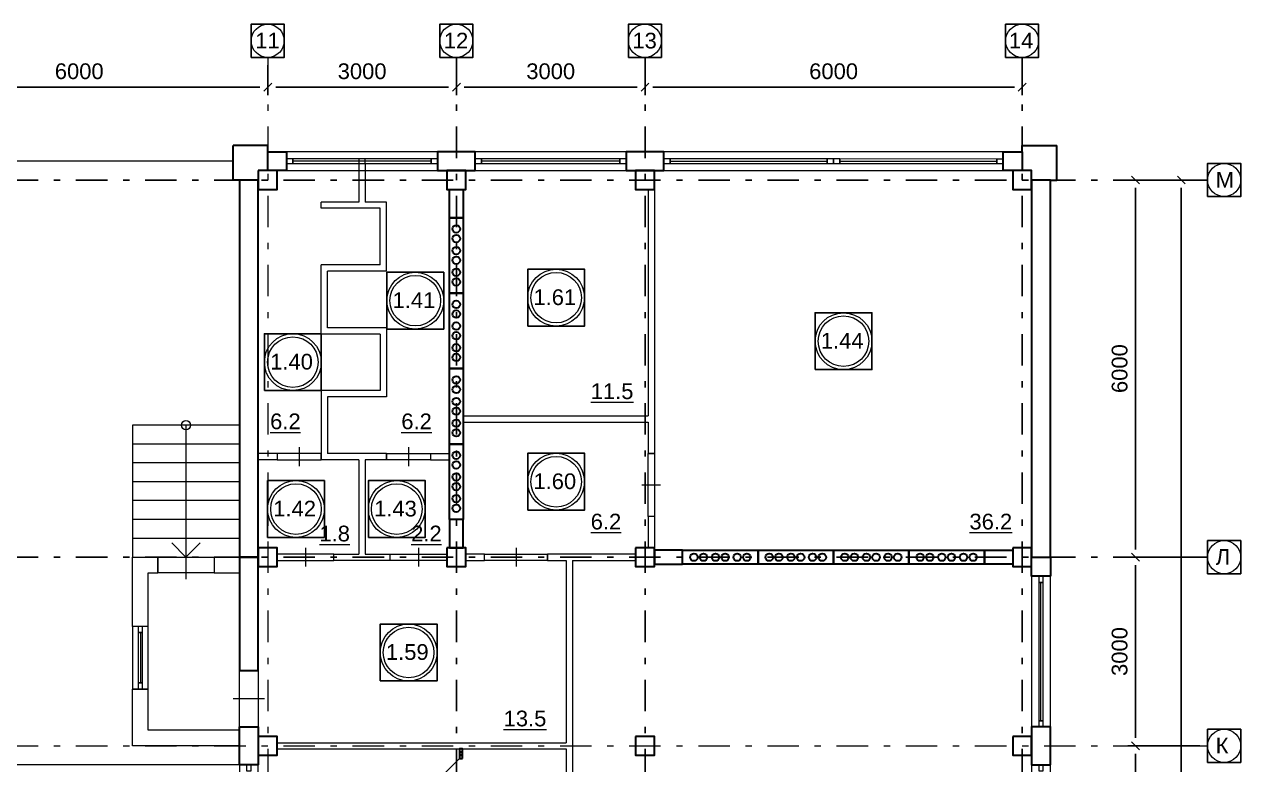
# Model space of a CAD drawing. Header units: metres. Extents: x 0 to 83.6, y 0.2 to 58.2.
# Drawn here: x 59.36 to 78.71, y 46.41 to 58.19 of the extents above; entities that cross this region are included whole.
import ezdxf
from ezdxf.enums import TextEntityAlignment as Align

# ---------------------------------------------------------------- set-up
doc = ezdxf.new("R2010")
doc.units = ezdxf.units.M
doc.header["$MEASUREMENT"] = 0
doc.linetypes.add('( Dashdot )', pattern=[1.001, 0.5, -0.25, 0.001, -0.25])
doc.linetypes.add('DGN Style 3', pattern=[9.681301, 6.915215, -2.766086])
doc.layers.get('DEFPOINTS').update_dxf_attribs({"lineweight": 0})
doc.layers.add('YOLO_TABLE', color=1, linetype='Continuous')
doc.styles.add('Standard_0', font='arial.ttf')
doc.styles.add('Style-Arial', font='arial.ttf')
doc.dimstyles.get("Standard").update_dxf_attribs({"dimtxt": 0.00018, "dimasz": 0.00018, "dimexe": 0.0002, "dimexo": 0.0625, "dimgap": 9e-05, "dimtad": 0, "dimtih": 1, "dimtoh": 1, "dimdec": 4, "dimlfac": 1000, "dimzin": 0, "dimdsep": 46, "dimtxsty": 'Standard_0', "dimcen": 9e-05, "dimadec": 0, "dimazin": 0, "dimtfac": 1, "dimtdec": 4, "dimtofl": 0, "dimtmove": 0, "dimatfit": 0, "dimfxl": 0.01, "dimfxlon": 1, "dimtolj": 1, "dimtzin": 0, "dimarcsym": 0})

# ---------------------------------------------------------------- blocks, each defined once
blk = doc.blocks.new('_Oblique-1')
at = {"color": 0, "linetype": 'ByBlock', "lineweight": -2}
blk.add_line((0.5, 0.5), (-0.5, -0.5), dxfattribs=at)
blk = doc.blocks.new('*D13')
at = {"color": 0, "linetype": 'Continuous', "lineweight": -2, "transparency": 16777216}
for p, q in [((78.06, 55.711), (76.915, 55.711)), ((77.04, 55.586), (77.04, 49.836)), ((78.06, 49.711), (76.915, 49.711))]:
    blk.add_line(p, q, dxfattribs=at)
at = {"layer": 'DEFPOINTS', "color": 0, "linetype": 'Continuous', "transparency": 16777216}
for p in [(78.185, 55.711), (77.04, 49.711), (78.185, 49.711)]:
    blk.add_point(p, dxfattribs=at)
at = {"color": 0, "linetype": 'Continuous', "lineweight": -2, "transparency": 16777216, "xscale": 0.125, "yscale": 0.125, "zscale": 0.125}
for p, rotation in [((77.04, 55.711), 90), ((77.04, 49.711), 270)]:
    blk.add_blockref('_Oblique-1', p, dxfattribs=dict(at, rotation=rotation))
at = {"color": 0, "linetype": 'Continuous', "lineweight": 0, "transparency": 16777216, "insert": (76.787, 52.711), "char_height": 0.25, "attachment_point": 5, "rotation": 90, "style": 'Style-Arial'}
blk.add_mtext('\\A1;6000', dxfattribs=at)
blk = doc.blocks.new('*D14')
at = {"color": 0, "linetype": 'Continuous', "lineweight": -2, "transparency": 16777216}
for p, q in [((78.06, 55.711), (77.642, 55.711)), ((77.767, 13.836), (77.767, 55.586)), ((78.06, 13.711), (77.642, 13.711))]:
    blk.add_line(p, q, dxfattribs=at)
at = {"layer": 'DEFPOINTS', "color": 0, "linetype": 'Continuous', "transparency": 16777216}
for p in [(77.767, 55.711), (78.185, 55.711), (78.185, 13.711)]:
    blk.add_point(p, dxfattribs=at)
at = {"color": 0, "linetype": 'Continuous', "lineweight": -2, "transparency": 16777216, "xscale": 0.125, "yscale": 0.125, "zscale": 0.125}
for p, rotation in [((77.767, 55.711), 90), ((77.767, 13.711), 270)]:
    blk.add_blockref('_Oblique-1', p, dxfattribs=dict(at, rotation=rotation))
at = {"color": 0, "linetype": 'Continuous', "lineweight": 0, "transparency": 16777216, "insert": (77.514, 34.711), "char_height": 0.25, "attachment_point": 5, "rotation": 90, "style": 'Style-Arial'}
blk.add_mtext('\\A1;42000', dxfattribs=at)
blk = doc.blocks.new('*D172')
at = {"color": 0, "linetype": 'Continuous', "lineweight": -2, "transparency": 16777216}
for p, q in [((78.06, 49.711), (76.915, 49.711)), ((77.04, 49.586), (77.04, 46.836)), ((78.06, 46.711), (76.915, 46.711))]:
    blk.add_line(p, q, dxfattribs=at)
at = {"layer": 'DEFPOINTS', "color": 0, "linetype": 'Continuous', "transparency": 16777216}
for p in [(78.185, 49.711), (77.04, 46.711), (78.185, 46.711)]:
    blk.add_point(p, dxfattribs=at)
at = {"color": 0, "linetype": 'Continuous', "lineweight": -2, "transparency": 16777216, "xscale": 0.125, "yscale": 0.125, "zscale": 0.125}
for p, rotation in [((77.04, 49.711), 90), ((77.04, 46.711), 270)]:
    blk.add_blockref('_Oblique-1', p, dxfattribs=dict(at, rotation=rotation))
at = {"color": 0, "linetype": 'Continuous', "lineweight": 0, "transparency": 16777216, "insert": (76.787, 48.211), "char_height": 0.25, "attachment_point": 5, "rotation": 90, "style": 'Style-Arial'}
blk.add_mtext('\\A1;3000', dxfattribs=at)
blk = doc.blocks.new('*D173')
at = {"color": 0, "linetype": 'Continuous', "lineweight": -2, "transparency": 16777216}
for p, q in [((78.06, 46.711), (76.915, 46.711)), ((77.04, 46.586), (77.04, 40.836)), ((78.06, 40.711), (76.915, 40.711))]:
    blk.add_line(p, q, dxfattribs=at)
at = {"layer": 'DEFPOINTS', "color": 0, "linetype": 'Continuous', "transparency": 16777216}
for p in [(78.185, 46.711), (77.04, 40.711), (78.185, 40.711)]:
    blk.add_point(p, dxfattribs=at)
at = {"color": 0, "linetype": 'Continuous', "lineweight": -2, "transparency": 16777216, "xscale": 0.125, "yscale": 0.125, "zscale": 0.125}
for p, rotation in [((77.04, 46.711), 90), ((77.04, 40.711), 270)]:
    blk.add_blockref('_Oblique-1', p, dxfattribs=dict(at, rotation=rotation))
at = {"color": 0, "linetype": 'Continuous', "lineweight": 0, "transparency": 16777216, "insert": (76.787, 43.711), "char_height": 0.25, "attachment_point": 5, "rotation": 90, "style": 'Style-Arial'}
blk.add_mtext('\\A1;6000', dxfattribs=at)
blk = doc.blocks.new('*D182')
at = {"color": 0, "linetype": 'Continuous', "lineweight": -2, "transparency": 16777216}
for p, q in [((57.237, 57.536), (57.237, 57.062)), ((63.237, 57.536), (63.237, 57.062)), ((57.362, 57.187), (63.112, 57.187))]:
    blk.add_line(p, q, dxfattribs=at)
at = {"layer": 'DEFPOINTS', "color": 0, "linetype": 'Continuous', "transparency": 16777216}
for p in [(57.237, 57.661), (63.237, 57.661), (63.237, 57.187)]:
    blk.add_point(p, dxfattribs=at)
at = {"color": 0, "linetype": 'Continuous', "lineweight": -2, "transparency": 16777216, "xscale": 0.125, "yscale": 0.125, "zscale": 0.125, "rotation": 180}
blk.add_blockref('_Oblique-1', (57.237, 57.187), dxfattribs=at)
at = {"color": 0, "linetype": 'Continuous', "lineweight": -2, "transparency": 16777216, "xscale": 0.125, "yscale": 0.125, "zscale": 0.125}
blk.add_blockref('_Oblique-1', (63.237, 57.187), dxfattribs=at)
at = {"color": 0, "linetype": 'Continuous', "lineweight": 0, "transparency": 16777216, "insert": (60.237, 57.44), "char_height": 0.25, "attachment_point": 5, "style": 'Style-Arial'}
blk.add_mtext('\\A1;6000', dxfattribs=at)
blk = doc.blocks.new('*D183')
at = {"color": 0, "linetype": 'Continuous', "lineweight": -2, "transparency": 16777216}
for p, q in [((63.237, 57.536), (63.237, 57.062)), ((66.237, 57.536), (66.237, 57.062)), ((63.362, 57.187), (66.112, 57.187))]:
    blk.add_line(p, q, dxfattribs=at)
at = {"layer": 'DEFPOINTS', "color": 0, "linetype": 'Continuous', "transparency": 16777216}
for p in [(63.237, 57.661), (66.237, 57.661), (66.237, 57.187)]:
    blk.add_point(p, dxfattribs=at)
at = {"color": 0, "linetype": 'Continuous', "lineweight": -2, "transparency": 16777216, "xscale": 0.125, "yscale": 0.125, "zscale": 0.125, "rotation": 180}
blk.add_blockref('_Oblique-1', (63.237, 57.187), dxfattribs=at)
at = {"color": 0, "linetype": 'Continuous', "lineweight": -2, "transparency": 16777216, "xscale": 0.125, "yscale": 0.125, "zscale": 0.125}
blk.add_blockref('_Oblique-1', (66.237, 57.187), dxfattribs=at)
at = {"color": 0, "linetype": 'Continuous', "lineweight": 0, "transparency": 16777216, "insert": (64.737, 57.44), "char_height": 0.25, "attachment_point": 5, "style": 'Style-Arial'}
blk.add_mtext('\\A1;3000', dxfattribs=at)
blk = doc.blocks.new('*D184')
at = {"color": 0, "linetype": 'Continuous', "lineweight": -2, "transparency": 16777216}
for p, q in [((66.237, 57.536), (66.237, 57.062)), ((69.237, 57.536), (69.237, 57.062)), ((66.362, 57.187), (69.112, 57.187))]:
    blk.add_line(p, q, dxfattribs=at)
at = {"layer": 'DEFPOINTS', "color": 0, "linetype": 'Continuous', "transparency": 16777216}
for p in [(66.237, 57.661), (69.237, 57.661), (69.237, 57.187)]:
    blk.add_point(p, dxfattribs=at)
at = {"color": 0, "linetype": 'Continuous', "lineweight": -2, "transparency": 16777216, "xscale": 0.125, "yscale": 0.125, "zscale": 0.125, "rotation": 180}
blk.add_blockref('_Oblique-1', (66.237, 57.187), dxfattribs=at)
at = {"color": 0, "linetype": 'Continuous', "lineweight": -2, "transparency": 16777216, "xscale": 0.125, "yscale": 0.125, "zscale": 0.125}
blk.add_blockref('_Oblique-1', (69.237, 57.187), dxfattribs=at)
at = {"color": 0, "linetype": 'Continuous', "lineweight": 0, "transparency": 16777216, "insert": (67.737, 57.44), "char_height": 0.25, "attachment_point": 5, "style": 'Style-Arial'}
blk.add_mtext('\\A1;3000', dxfattribs=at)
blk = doc.blocks.new('*D185')
at = {"color": 0, "linetype": 'Continuous', "lineweight": -2, "transparency": 16777216}
for p, q in [((69.237, 57.536), (69.237, 57.062)), ((75.237, 57.286), (75.237, 57.062)), ((69.362, 57.187), (75.112, 57.187))]:
    blk.add_line(p, q, dxfattribs=at)
at = {"layer": 'DEFPOINTS', "color": 0, "linetype": 'Continuous', "transparency": 16777216}
for p in [(69.237, 57.661), (75.237, 57.411), (75.237, 57.187)]:
    blk.add_point(p, dxfattribs=at)
at = {"color": 0, "linetype": 'Continuous', "lineweight": -2, "transparency": 16777216, "xscale": 0.125, "yscale": 0.125, "zscale": 0.125, "rotation": 180}
blk.add_blockref('_Oblique-1', (69.237, 57.187), dxfattribs=at)
at = {"color": 0, "linetype": 'Continuous', "lineweight": -2, "transparency": 16777216, "xscale": 0.125, "yscale": 0.125, "zscale": 0.125}
blk.add_blockref('_Oblique-1', (75.237, 57.187), dxfattribs=at)
at = {"color": 0, "linetype": 'Continuous', "lineweight": 0, "transparency": 16777216, "insert": (72.237, 57.44), "char_height": 0.25, "attachment_point": 5, "style": 'Style-Arial'}
blk.add_mtext('\\A1;6000', dxfattribs=at)

msp = doc.modelspace()

# ---------------------------------------------------------------- linework, layer by layer
at = {"color": 1, "linetype": '( Dashdot )', "lineweight": 0}
for p, q in [((63.23685933, 57.661085), (63.23685933, 9.13767004)), ((6.28527141, 46.711085), (78.18527141, 46.711085))]:
    msp.add_line(p, q, dxfattribs=at)
at = {"color": 1, "linetype": '( Dashdot )'}
for p, q in [((66.23685933, 57.661085), (66.23685933, 9.13767004)), ((69.23685933, 57.661085), (69.23685933, 9.13767004)), ((75.23685933, 57.661085), (75.23685933, 9.13767004)), ((6.28527141, 55.711085), (78.18527141, 55.711085)), ((6.28527141, 49.711085), (78.18527141, 49.711085))]:
    msp.add_line(p, q, dxfattribs=at)
at = {"color": 7, "linetype": 'Continuous', "lineweight": 30}
for p, q in [((63.23527141, 56.261085), (62.68527141, 56.261085)), ((62.68527141, 55.711085), (62.68527141, 56.261085)), ((63.23527141, 56.161085), (63.23527141, 56.261085)), ((62.78527141, 55.711085), (62.68527141, 55.711085))]:
    msp.add_line(p, q, dxfattribs=at)
at = {"color": 7, "linetype": 'Continuous', "lineweight": 30, "extrusion": (0, 0, -1)}
for p, q in [((75.23527141, 56.161085), (75.23527141, 56.261085)), ((75.23527141, 56.261085), (75.78527141, 56.261085)), ((75.78527141, 55.711085), (75.78527141, 56.261085)), ((75.68527141, 55.711085), (75.78527141, 55.711085))]:
    msp.add_line(p, q, dxfattribs=at)
at = {"color": 7, "linetype": 'DGN Style 3', "lineweight": 13}
for p, q in [((62.68527141, 56.011085), (33.73013437, 56.011085)), ((62.78527141, 46.411085), (33.68527141, 46.411085))]:
    msp.add_line(p, q, dxfattribs=at)
at = {"color": 7, "linetype": 'Continuous', "lineweight": 0, "extrusion": (0, 0, -1)}
for p, q in [((65.83527141, 56.011085), (63.63527141, 56.011085)), ((68.83527141, 56.011085), (66.63527141, 56.011085)), ((69.63527141, 56.011085), (72.13527141, 56.011085)), ((72.33527141, 56.011085), (74.83524069, 56.00889049)), ((61.70809068, 49.93826573), (61.93527141, 49.711085)), ((62.16245214, 49.93826573), (61.93527141, 49.711085)), ((63.83527141, 49.861085), (63.83527141, 49.561085)), ((75.53527141, 47.111085), (75.53527141, 49.311085))]:
    msp.add_line(p, q, dxfattribs=at)
at = {"color": 7, "linetype": 'Continuous', "lineweight": 13}
for p, q in [((64.68527141, 55.976085), (64.68527141, 55.361085)), ((64.78527141, 55.976085), (64.78527141, 55.361085)), ((69.28527141, 55.561085), (69.28527141, 51.961085)), ((69.38527141, 55.561085), (69.38527141, 51.361085)), ((64.08527141, 55.261085), (64.08527141, 55.361085)), ((64.68527141, 55.361085), (64.08527141, 55.361085)), ((65.12527141, 55.361085), (64.78527141, 55.361085)), ((65.12527141, 54.261085), (65.12527141, 55.361085)), ((65.02527141, 55.261085), (64.08527141, 55.261085)), ((65.02527141, 54.361085), (65.02527141, 55.261085)), ((65.02527141, 54.361085), (64.08527141, 54.361085)), ((64.08527141, 53.261085), (64.08527141, 54.361085)), ((65.12527141, 54.261085), (64.18527141, 54.261085)), ((64.18527141, 53.361085), (64.18527141, 54.261085)), ((65.02527141, 53.261085), (64.08527141, 53.261085)), ((65.12527141, 53.361085), (64.18527141, 53.361085)), ((65.02527141, 53.261085), (65.02527141, 52.361085)), ((65.12527141, 53.361085), (65.12527141, 52.261085)), ((65.02527141, 52.361085), (64.08527141, 52.361085)), ((64.08527141, 52.361085), (64.08527141, 51.261085)), ((65.12527141, 52.261085), (64.18527141, 52.261085)), ((64.18527141, 52.261085), (64.18527141, 51.361085)), ((66.34527141, 51.961085), (69.28527141, 51.961085)), ((66.34527141, 51.861085), (69.28527141, 51.861085)), ((69.28527141, 51.861085), (69.28527141, 51.361085)), ((62.78527141, 51.811085), (61.08527141, 51.811085)), ((61.08527141, 51.811085), (61.08527141, 49.711085)), ((63.38527141, 51.361085), (63.08527141, 51.361085)), ((63.38527141, 51.361085), (63.38527141, 51.261085)), ((65.12527141, 51.361085), (64.18527141, 51.361085)), ((65.12527141, 51.361085), (65.12527141, 51.261085)), ((65.82527141, 51.361085), (65.82527141, 51.261085)), ((65.82527141, 51.361085), (66.12527141, 51.361085)), ((69.38527141, 51.361085), (69.28527141, 51.361085)), ((63.38527141, 51.261085), (63.08527141, 51.261085)), ((64.68527141, 51.261085), (64.08527141, 51.261085)), ((64.68527141, 51.261085), (64.68527141, 49.761085)), ((64.78527141, 51.261085), (64.78527141, 49.761085)), ((65.12527141, 51.261085), (64.78527141, 51.261085)), ((65.82527141, 51.261085), (66.12527141, 51.261085)), ((69.38527141, 50.361085), (69.28527141, 50.361085)), ((69.28527141, 50.361085), (69.28527141, 49.861085)), ((69.38527141, 50.361085), (69.38527141, 49.861085)), ((63.38527141, 49.661085), (63.38527141, 49.761085)), ((64.28527141, 49.661085), (64.28527141, 49.761085)), ((64.28527141, 49.761085), (64.68527141, 49.761085)), ((64.78527141, 49.761085), (65.18527141, 49.761085)), ((65.18527141, 49.661085), (65.18527141, 49.761085)), ((66.08527141, 49.661085), (66.08527141, 49.761085)), ((66.68527141, 49.661085), (66.68527141, 49.761085)), ((67.68527141, 49.661085), (67.68527141, 49.761085)), ((61.08527141, 48.611085), (61.08527141, 49.711085)), ((61.08527141, 49.711085), (61.48527141, 49.711085)), ((61.48527141, 49.711085), (61.48527141, 49.461085)), ((62.38527141, 49.711085), (62.38527141, 49.461085)), ((62.38527141, 49.711085), (62.78527141, 49.711085)), ((65.18527141, 49.661085), (64.28527141, 49.661085)), ((67.98527141, 49.661085), (67.98527141, 46.761085)), ((68.08527141, 49.661085), (68.08527141, 42.811085)), ((61.33527141, 48.611085), (61.33527141, 49.461085)), ((61.33527141, 49.461085), (61.48527141, 49.461085)), ((62.38527141, 49.461085), (62.78527141, 49.461085)), ((61.08527141, 46.711085), (61.08527141, 47.611085)), ((61.33527141, 46.961085), (61.33527141, 47.611085)), ((63.38527141, 46.761085), (67.98527141, 46.761085)), ((63.38527141, 46.661085), (67.98527141, 46.661085)), ((67.98527141, 46.661085), (67.98527141, 43.061085))]:
    msp.add_line(p, q, dxfattribs=at)
at = {"color": 7, "linetype": 'Continuous', "lineweight": 0}
for p, q in [((61.93527141, 51.811085), (61.93527141, 49.711085)), ((62.78527141, 51.511085), (61.08527141, 51.511085)), ((63.73527141, 51.461085), (63.73527141, 51.161085)), ((65.47527141, 51.461085), (65.47527141, 51.161085)), ((62.78527141, 51.211085), (61.08527141, 51.211085)), ((62.78527141, 50.911085), (61.08527141, 50.911085)), ((69.18527141, 50.861085), (69.48527141, 50.861085)), ((62.78527141, 50.611085), (61.08527141, 50.611085)), ((62.78527141, 50.311085), (61.08527141, 50.311085)), ((62.78527141, 50.011085), (61.08527141, 50.011085)), ((61.93527141, 49.811085), (61.93527141, 49.361085)), ((65.63527141, 49.861085), (65.63527141, 49.561085)), ((67.18527141, 49.861085), (67.18527141, 49.561085)), ((61.21027141, 48.511085), (61.21027141, 47.711085)), ((62.68527141, 47.461085), (63.18527141, 47.461085))]:
    msp.add_line(p, q, dxfattribs=at)
at = {"color": 252, "linetype": 'Continuous', "lineweight": 13}
msp.add_line((65.772619, 45.99843258), (66.28527141, 46.511085), dxfattribs=at)
at = {"color": 7, "linetype": 'Continuous', "lineweight": 30, "flags": 128}
for points in [[(63.53527141, 55.861085), (63.23527141, 55.861085), (63.23527141, 56.161085), (63.53527141, 56.161085), (63.53527141, 55.861085)], [(66.53527141, 56.161085), (65.93527141, 56.161085), (65.93527141, 55.861085), (66.53527141, 55.861085), (66.53527141, 56.161085)], [(69.53527141, 56.161085), (68.93527141, 56.161085), (68.93527141, 55.861085), (69.53527141, 55.861085), (69.53527141, 56.161085)], [(75.23527141, 55.861085), (74.93527141, 55.861085), (74.93527141, 56.161085), (75.23527141, 56.161085), (75.23527141, 55.861085)], [(63.08527141, 55.861085), (63.08527141, 55.561085), (63.38527141, 55.561085), (63.38527141, 55.861085), (63.08527141, 55.861085)], [(66.08527141, 55.861085), (66.08527141, 55.561085), (66.38527141, 55.561085), (66.38527141, 55.861085), (66.08527141, 55.861085)], [(69.08527141, 55.861085), (69.08527141, 55.561085), (69.38527141, 55.561085), (69.38527141, 55.861085), (69.08527141, 55.861085)], [(75.08527141, 55.861085), (75.08527141, 55.561085), (75.38527141, 55.561085), (75.38527141, 55.861085), (75.08527141, 55.861085)], [(63.08527141, 49.711085), (63.08527141, 55.711085), (62.78527141, 55.711085), (62.78527141, 49.711085), (63.08527141, 49.711085)], [(66.34527141, 55.111085), (66.12527141, 55.111085), (66.12527141, 55.561085), (66.34527141, 55.561085), (66.34527141, 55.111085)], [(75.68527141, 49.711085), (75.68527141, 55.711085), (75.38527141, 55.711085), (75.38527141, 49.711085), (75.68527141, 49.711085)], [(66.34527141, 55.111085), (66.34527141, 53.911085), (66.12527141, 53.911085), (66.12527141, 55.111085), (66.34527141, 55.111085)], [(66.34527141, 53.911085), (66.34527141, 52.711085), (66.12527141, 52.711085), (66.12527141, 53.911085), (66.34527141, 53.911085)], [(66.34527141, 52.711085), (66.34527141, 51.511085), (66.12527141, 51.511085), (66.12527141, 52.711085), (66.34527141, 52.711085)], [(66.34527141, 51.511085), (66.34527141, 50.311085), (66.12527141, 50.311085), (66.12527141, 51.511085), (66.34527141, 51.511085)], [(66.34527141, 50.311085), (66.12527141, 50.311085), (66.12527141, 49.861085), (66.34527141, 49.861085), (66.34527141, 50.311085)], [(63.08527141, 49.861085), (63.08527141, 49.561085), (63.38527141, 49.561085), (63.38527141, 49.861085), (63.08527141, 49.861085)], [(66.08527141, 49.861085), (66.08527141, 49.561085), (66.38527141, 49.561085), (66.38527141, 49.861085), (66.08527141, 49.861085)], [(69.08527141, 49.861085), (69.08527141, 49.561085), (69.38527141, 49.561085), (69.38527141, 49.861085), (69.08527141, 49.861085)], [(69.83527141, 49.601085), (69.83527141, 49.821085), (69.38527141, 49.821085), (69.38527141, 49.601085), (69.83527141, 49.601085)], [(71.03527141, 49.601085), (69.83527141, 49.601085), (69.83527141, 49.821085), (71.03527141, 49.821085), (71.03527141, 49.601085)], [(72.23527141, 49.601085), (71.03527141, 49.601085), (71.03527141, 49.821085), (72.23527141, 49.821085), (72.23527141, 49.601085)], [(73.43527141, 49.601085), (72.23527141, 49.601085), (72.23527141, 49.821085), (73.43527141, 49.821085), (73.43527141, 49.601085)], [(74.63527141, 49.601085), (73.43527141, 49.601085), (73.43527141, 49.821085), (74.63527141, 49.821085), (74.63527141, 49.601085)], [(74.63527141, 49.601085), (74.63527141, 49.821085), (75.08527141, 49.821085), (75.08527141, 49.601085), (74.63527141, 49.601085)], [(75.08527141, 49.861085), (75.08527141, 49.561085), (75.38527141, 49.561085), (75.38527141, 49.861085), (75.08527141, 49.861085)], [(62.78527141, 47.911085), (63.08527141, 47.911085), (63.08527141, 49.711085), (62.78527141, 49.711085), (62.78527141, 47.911085)], [(75.68527141, 49.411085), (75.38527141, 49.411085), (75.38527141, 49.711085), (75.68527141, 49.711085), (75.68527141, 49.411085)], [(62.78527141, 46.411085), (62.78527141, 47.011085), (63.08527141, 47.011085), (63.08527141, 46.411085), (62.78527141, 46.411085)], [(63.08527141, 46.861085), (63.08527141, 46.561085), (63.38527141, 46.561085), (63.38527141, 46.861085), (63.08527141, 46.861085)], [(69.08527141, 46.861085), (69.08527141, 46.561085), (69.38527141, 46.561085), (69.38527141, 46.861085), (69.08527141, 46.861085)], [(75.08527141, 46.861085), (75.08527141, 46.561085), (75.38527141, 46.561085), (75.38527141, 46.861085), (75.08527141, 46.861085)], [(75.68527141, 46.411085), (75.68527141, 47.011085), (75.38527141, 47.011085), (75.38527141, 46.411085), (75.68527141, 46.411085)]]:
    msp.add_lwpolyline(points, close=True, dxfattribs=at)
at = {"color": 7, "linetype": 'Continuous', "lineweight": 0, "flags": 128}
for points in [[(65.93527141, 56.161085), (63.53527141, 56.161085), (63.53527141, 55.861085), (65.93527141, 55.861085), (65.93527141, 56.161085)], [(68.93527141, 56.161085), (66.53527141, 56.161085), (66.53527141, 55.861085), (68.93527141, 55.861085), (68.93527141, 56.161085)], [(74.93527141, 56.161085), (69.53527141, 56.161085), (69.53527141, 55.861085), (74.93527141, 55.861085), (74.93527141, 56.161085)], [(63.38527141, 51.361085), (63.38527141, 51.261085), (64.08527141, 51.261085), (64.08527141, 51.361085), (63.38527141, 51.361085)], [(65.12527141, 51.361085), (65.82527141, 51.361085), (65.82527141, 51.261085), (65.12527141, 51.261085), (65.12527141, 51.361085)], [(69.28527141, 50.361085), (69.28527141, 51.361085), (69.38527141, 51.361085), (69.38527141, 50.361085), (69.28527141, 50.361085)], [(65.18527141, 49.761085), (66.08527141, 49.761085), (66.08527141, 49.661085), (65.18527141, 49.661085), (65.18527141, 49.761085)], [(66.68527141, 49.761085), (67.68527141, 49.761085), (67.68527141, 49.661085), (66.68527141, 49.661085), (66.68527141, 49.761085)], [(61.48527141, 49.711085), (62.38527141, 49.711085), (62.38527141, 49.461085), (61.48527141, 49.461085), (61.48527141, 49.711085)], [(75.68527141, 47.011085), (75.68527141, 49.411085), (75.38527141, 49.411085), (75.38527141, 47.011085), (75.68527141, 47.011085)], [(61.08527141, 48.611085), (61.08527141, 47.611085), (61.33527141, 47.611085), (61.33527141, 48.611085), (61.08527141, 48.611085)], [(61.17527141, 48.511085), (61.17527141, 47.711085), (61.24527141, 47.711085), (61.24527141, 48.511085), (61.17527141, 48.511085)], [(62.78527141, 47.911085), (63.08527141, 47.911085), (63.08527141, 47.011085), (62.78527141, 47.011085), (62.78527141, 47.911085)], [(63.08527141, 41.011085), (63.08527141, 46.411085), (62.78527141, 46.411085), (62.78527141, 41.011085), (63.08527141, 41.011085)], [(75.68527141, 41.011085), (75.68527141, 46.411085), (75.38527141, 46.411085), (75.38527141, 41.011085), (75.68527141, 41.011085)]]:
    msp.add_lwpolyline(points, close=True, dxfattribs=at)
at = {"color": 7, "linetype": 'Continuous', "lineweight": 13, "extrusion": (0, 0, -1), "flags": 128}
for points in [[(-63.53527141, 55.976085), (-63.63527141, 55.976085), (-63.63527141, 56.046085), (-63.53527141, 56.046085), (-63.53527141, 55.976085)], [(-65.83527141, 55.976085), (-65.93527141, 55.976085), (-65.93527141, 56.046085), (-65.83527141, 56.046085), (-65.83527141, 55.976085)], [(-66.53527141, 55.976085), (-66.63527141, 55.976085), (-66.63527141, 56.046085), (-66.53527141, 56.046085), (-66.53527141, 55.976085)], [(-68.83527141, 55.976085), (-68.93527141, 55.976085), (-68.93527141, 56.046085), (-68.83527141, 56.046085), (-68.83527141, 55.976085)], [(-69.63527141, 56.046085), (-69.53527141, 56.046085), (-69.53527141, 55.976085), (-69.63527141, 55.976085), (-69.63527141, 56.046085)], [(-72.23527141, 56.046085), (-72.13527141, 56.046085), (-72.13527141, 55.976085), (-72.23527141, 55.976085), (-72.23527141, 56.046085)], [(-72.33527141, 56.046085), (-72.23527141, 56.046085), (-72.23527141, 55.976085), (-72.33527141, 55.976085), (-72.33527141, 56.046085)], [(-74.93527141, 56.04389046), (-74.83527141, 56.04389046), (-74.83527141, 55.97389046), (-74.93527141, 55.97389046), (-74.93527141, 56.04389046)], [(-75.50027141, 49.411085), (-75.50027141, 49.311085), (-75.57027141, 49.311085), (-75.57027141, 49.411085), (-75.50027141, 49.411085)], [(-75.50027141, 47.111085), (-75.50027141, 47.011085), (-75.57027141, 47.011085), (-75.57027141, 47.111085), (-75.50027141, 47.111085)], [(-62.97027141, 46.311085), (-62.97027141, 46.411085), (-62.90027141, 46.411085), (-62.90027141, 46.311085), (-62.97027141, 46.311085)], [(-75.57027141, 46.311085), (-75.57027141, 46.411085), (-75.50027141, 46.411085), (-75.50027141, 46.311085), (-75.57027141, 46.311085)]]:
    msp.add_lwpolyline(points, close=True, dxfattribs=at)
at = {"color": 7, "linetype": 'Continuous', "lineweight": 0, "extrusion": (0, 0, -1), "flags": 128}
for points in [[(-65.83527141, 56.046085), (-63.63527141, 56.046085), (-63.63527141, 55.976085), (-65.83527141, 55.976085), (-65.83527141, 56.046085)], [(-68.83527141, 56.046085), (-66.63527141, 56.046085), (-66.63527141, 55.976085), (-68.83527141, 55.976085), (-68.83527141, 56.046085)], [(-72.13527141, 56.046085), (-69.63527141, 56.046085), (-69.63527141, 55.976085), (-72.13527141, 55.976085), (-72.13527141, 56.046085)], [(-74.83527141, 56.04389046), (-72.33527141, 56.046085), (-72.33520996, 55.97608505), (-74.83520996, 55.97389052), (-74.83527141, 56.04389046)], [(-64.28527141, 49.761085), (-63.38527141, 49.761085), (-63.38527141, 49.661085), (-64.28527141, 49.661085), (-64.28527141, 49.761085)], [(-75.57027141, 47.111085), (-75.57027141, 49.311085), (-75.50027141, 49.311085), (-75.50027141, 47.111085), (-75.57027141, 47.111085)]]:
    msp.add_lwpolyline(points, close=True, dxfattribs=at)
at = {"color": 7, "linetype": 'Continuous', "lineweight": 13, "flags": 128}
for points in [[(64.68527141, 55.976085), (64.78527141, 55.976085), (64.78527141, 56.046085), (64.68527141, 56.046085), (64.68527141, 55.976085)], [(61.24527141, 48.511085), (61.24527141, 48.611085), (61.17527141, 48.611085), (61.17527141, 48.511085), (61.24527141, 48.511085)], [(61.24527141, 47.611085), (61.24527141, 47.711085), (61.17527141, 47.711085), (61.17527141, 47.611085), (61.24527141, 47.611085)]]:
    msp.add_lwpolyline(points, close=True, dxfattribs=at)
for points in [[(66.68527141, 49.761085), (66.38527141, 49.761085), (66.38527141, 49.661085), (66.68527141, 49.661085)], [(68.08527141, 49.661085), (69.08527141, 49.661085), (69.08527141, 49.761085), (67.68527141, 49.761085)], [(67.68527141, 49.661085), (67.98527141, 49.661085)], [(61.33527141, 48.611085), (61.08527141, 48.611085)], [(61.33527141, 47.611085), (61.08527141, 47.611085)], [(62.78527141, 46.961085), (61.33527141, 46.961085)], [(62.78527141, 46.711085), (61.08527141, 46.711085)]]:
    msp.add_lwpolyline(points, dxfattribs=at)
at = {"color": 252, "linetype": 'Continuous', "lineweight": 30, "flags": 128}
for points in [[(66.33527141, 46.611085), (66.33527141, 46.661085), (66.28527141, 46.661085), (66.28527141, 46.611085), (66.33527141, 46.611085)], [(66.33527141, 46.561085), (66.33527141, 46.611085), (66.28527141, 46.611085), (66.28527141, 46.561085), (66.33527141, 46.561085)], [(66.33527141, 46.511085), (66.33527141, 46.561085), (66.28527141, 46.561085), (66.28527141, 46.511085), (66.33527141, 46.511085)]]:
    msp.add_lwpolyline(points, close=True, dxfattribs=at)
at = {"color": 7, "linetype": 'Continuous', "lineweight": 13}
for centre, radius in [((63.23527141, 57.92444045), 0.26335544), ((66.23527141, 57.92444045), 0.26335544), ((69.23527141, 57.92444045), 0.26335544), ((75.23527141, 57.92444045), 0.26335544), ((78.44862686, 55.711085), 0.26335544), ((65.58239788, 53.79228216), 0.45201344), ((65.58239788, 53.79228216), 0.40201344), ((67.82274769, 53.83942019), 0.45201344), ((67.82274769, 53.83942019), 0.40201344), ((72.39449716, 53.14741281), 0.45201344), ((72.39449716, 53.14741281), 0.40201344), ((63.63509199, 52.81391148), 0.45201344), ((63.63509199, 52.81391148), 0.40201344), ((67.82274769, 50.91169665), 0.45201344), ((67.82274769, 50.91169665), 0.40201344), ((63.68434291, 50.47679266), 0.45201344), ((65.28797476, 50.47679266), 0.45201344), ((63.68434291, 50.47679266), 0.40201344), ((65.28797476, 50.47679266), 0.40201344), ((78.44862686, 49.711085), 0.26335544), ((65.47636147, 48.19542213), 0.45201344), ((65.47636147, 48.19542213), 0.40201344), ((78.44862686, 46.711085), 0.26335544)]:
    msp.add_circle(centre, radius, dxfattribs=at)
at = {"color": 7, "linetype": 'Continuous', "lineweight": 30}
for centre in [(66.23527141, 54.93233643), (66.23527141, 54.77874828), (66.23527141, 54.58787908), (66.23527141, 54.43429092), (66.23527141, 54.24342172), (66.23527141, 54.08983357), (66.23527141, 53.73233643), (66.23527141, 53.57874828), (66.23527141, 53.38787908), (66.23527141, 53.23429092), (66.23527141, 53.04342172), (66.23527141, 52.88983357), (66.23527141, 52.53233643), (66.23527141, 52.37874828), (66.23527141, 52.18787908), (66.23527141, 52.03429092), (66.23527141, 51.84342172), (66.23527141, 51.68983357), (66.23527141, 51.33233643), (66.23527141, 51.17874828), (66.23527141, 50.98787908), (66.23527141, 50.83429092), (66.23527141, 50.64342172), (66.23527141, 50.48983357), (70.01401998, 49.711085), (70.16760814, 49.711085), (70.35847733, 49.711085), (70.51206549, 49.711085), (70.70293469, 49.711085), (70.85652284, 49.711085), (71.21401998, 49.711085), (71.36760814, 49.711085), (71.55847733, 49.711085), (71.71206549, 49.711085), (71.90293469, 49.711085), (72.05652284, 49.711085), (72.41401998, 49.711085), (72.56760814, 49.711085), (72.75847733, 49.711085), (72.91206549, 49.711085), (73.10293469, 49.711085), (73.25652284, 49.711085), (73.61401998, 49.711085), (73.76760814, 49.711085), (73.95847733, 49.711085), (74.11206549, 49.711085), (74.30293469, 49.711085), (74.45652284, 49.711085)]:
    msp.add_circle(centre, 0.06, dxfattribs=at)
at = {"color": 7, "linetype": 'Continuous', "lineweight": 0}
msp.add_circle((61.93527141, 51.811085), 0.07327717, dxfattribs=at)
at = {"layer": 'YOLO_TABLE'}
for points in [[(62.97191597, 57.661085), (63.49862686, 57.661085), (63.49862686, 58.18779589), (62.97191597, 58.18779589)], [(65.97191597, 57.661085), (66.49862686, 57.661085), (66.49862686, 58.18779589), (65.97191597, 58.18779589)], [(68.97191597, 57.661085), (69.49862686, 57.661085), (69.49862686, 58.18779589), (68.97191597, 58.18779589)], [(74.97191597, 57.661085), (75.49862686, 57.661085), (75.49862686, 58.18779589), (74.97191597, 58.18779589)], [(78.18527141, 55.44772956), (78.7119823, 55.44772956), (78.7119823, 55.97444045), (78.18527141, 55.97444045)], [(65.13038444, 53.34026872), (66.03441132, 53.34026872), (66.03441132, 54.2442956), (65.13038444, 54.2442956)], [(67.37073424, 53.38740675), (68.27476113, 53.38740675), (68.27476113, 54.29143363), (67.37073424, 54.29143363)], [(71.94248372, 52.69539937), (72.84651061, 52.69539937), (72.84651061, 53.59942625), (71.94248372, 53.59942625)], [(63.18307855, 52.36189804), (64.08710543, 52.36189804), (64.08710543, 53.26592492), (63.18307855, 53.26592492)], [(67.37073424, 50.45968321), (68.27476113, 50.45968321), (68.27476113, 51.36371009), (67.37073424, 51.36371009)], [(63.23232947, 50.02477922), (64.13635636, 50.02477922), (64.13635636, 50.9288061), (63.23232947, 50.9288061)], [(64.83596131, 50.02477922), (65.7399882, 50.02477922), (65.7399882, 50.9288061), (64.83596131, 50.9288061)], [(78.18527141, 49.44772956), (78.7119823, 49.44772956), (78.7119823, 49.97444045), (78.18527141, 49.97444045)], [(65.02434803, 47.74340869), (65.92837492, 47.74340869), (65.92837492, 48.64743557), (65.02434803, 48.64743557)], [(78.18527141, 46.44772956), (78.7119823, 46.44772956), (78.7119823, 46.97444045), (78.18527141, 46.97444045)]]:
    msp.add_lwpolyline(points, close=True, dxfattribs=at)

# ---------------------------------------------------------------- texts
at = {"color": 7, "linetype": 'Continuous', "lineweight": 30, "style": 'Style-Arial'}
for s, p in [('11', (63.03658681, 58.05370308)), ('12', (66.03658681, 58.05370308)), ('13', (69.03658681, 58.05370308)), ('14', (75.02599513, 58.05370308)), ('М', (78.31453535, 55.84034763)), ('Л', (78.31453535, 49.84034763)), ('К', (78.31453535, 46.84034763))]:
    msp.add_text(s, height=0.25, dxfattribs=at).set_placement(p, align=Align.TOP_LEFT)
at = {"color": 7, "linetype": 'Continuous', "lineweight": 13, "style": 'Style-Arial'}
for s, p in [('1.41', (65.22171951, 53.9250318)), ('1.61', (67.46206931, 53.97216983)), ('1.44', (72.03381879, 53.28016245)), ('1.40', (63.27441361, 52.94666112)), ('%%u11.5%%U', (68.37324185, 52.47645434)), ('%%u6.2%%U', (63.27367526, 51.99737231)), ('%%u6.2%%U', (65.36038781, 51.99737231)), ('1.60', (67.46206931, 51.04444629)), ('1.42', (63.32366454, 50.6095423)), ('1.43', (64.92729638, 50.6095423)), ('%%u6.2%%U', (68.37324185, 50.40296702)), ('%%u36.2%%U', (74.3978646, 50.40296702)), ('%%u1.8%%U', (64.05800134, 50.2128551)), ('%%u2.2%%U', (65.51667419, 50.2128551)), ('1.59', (65.1156831, 48.32817177)), ('%%u13.5%%U', (66.98800913, 47.27087034))]:
    msp.add_text(s, height=0.25, dxfattribs=at).set_placement(p, align=Align.TOP_LEFT)

# ---------------------------------------------------------------- dimensions: what is measured, and where the dimension line sits
at = {"color": 5, "linetype": 'Continuous', "lineweight": 0}
for base, p1, p2, picture, middle in [((63.23685933, 57.18711126), (57.23685933, 57.661085), (63.23685933, 57.661085), '*D182', (60.23685933, 57.43975451)), ((66.23685933, 57.18711126), (63.23685933, 57.661085), (66.23685933, 57.661085), '*D183', (64.73685933, 57.43983978)), ((69.23685933, 57.18711126), (66.23685933, 57.661085), (69.23685933, 57.661085), '*D184', (67.73685933, 57.43983978)), ((75.23685933, 57.18711126), (69.23685933, 57.661085), (75.23685933, 57.411085), '*D185', (72.23685933, 57.43975451))]:
    dim = msp.add_linear_dim(base=base, p1=p1, p2=p2, dimstyle='Standard', override={"dimtxt": 0.25, "dimasz": 0.125, "dimexe": 0.125, "dimexo": 0.125, "dimgap": 0.125, "dimtad": 1, "dimtih": 0, "dimtoh": 0, "dimzin": 11, "dimtxsty": 'Style-Arial', "dimblk": '_Oblique-1', "dimfxlon": 0, "dimfrac": 2, "dimtzin": 11}, dxfattribs=at)
    dim.commit()
    dim.dimension.update_dxf_attribs({"geometry": picture, "text_midpoint": middle})
for base, p1, p2, angle, picture, middle in [((77.03969822, 49.711085), (78.18527141, 55.711085), (78.18527141, 49.711085), 270, '*D13', (76.78705498, 52.711085)), ((77.76709653, 55.711085), (78.18527141, 13.711085), (78.18527141, 55.711085), 90, '*D14', (77.51445329, 34.711085)), ((77.03969822, 46.711085), (78.18527141, 49.711085), (78.18527141, 46.711085), 270, '*D172', (76.78696971, 48.211085)), ((77.03969822, 40.711085), (78.18527141, 46.711085), (78.18527141, 40.711085), 270, '*D173', (76.78705498, 43.711085))]:
    dim = msp.add_linear_dim(base=base, p1=p1, p2=p2, angle=angle, dimstyle='Standard', override={"dimtxt": 0.25, "dimasz": 0.125, "dimexe": 0.125, "dimexo": 0.125, "dimgap": 0.125, "dimtad": 1, "dimtih": 0, "dimtoh": 0, "dimzin": 11, "dimtxsty": 'Style-Arial', "dimblk": '_Oblique-1', "dimfxlon": 0, "dimfrac": 2, "dimtzin": 11}, dxfattribs=at)
    dim.commit()
    dim.dimension.update_dxf_attribs({"geometry": picture, "text_midpoint": middle})

doc.saveas('drawing.dxf')
